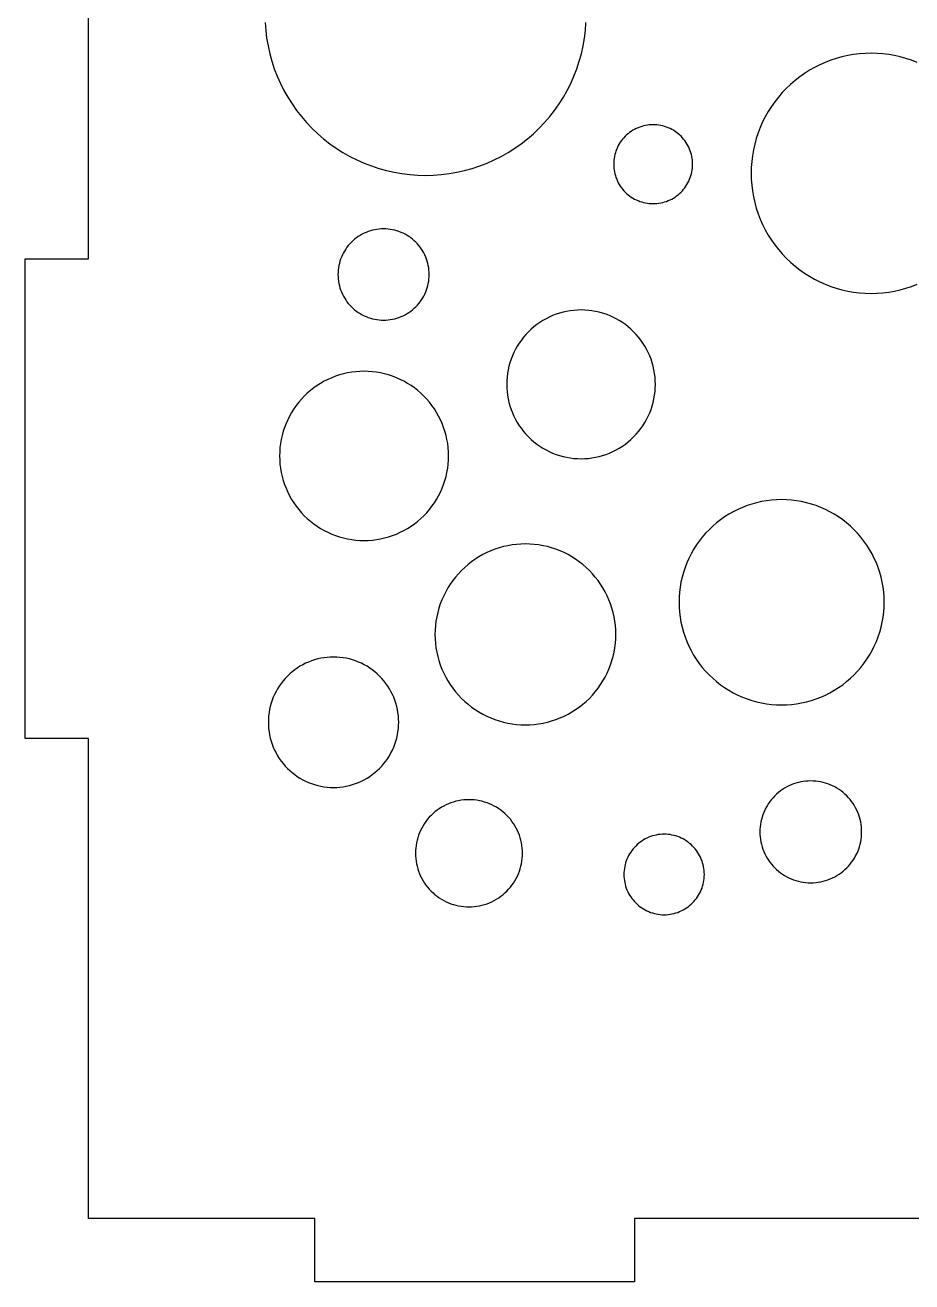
# Model space of a CAD drawing. Header units: millimetres. Extents: x 0 to 375, y -237 to 0.
# Drawn here: x 285 to 329.4, y -126.3 to -63.5 of the extents above; entities that cross this region are included whole.
import ezdxf

# ---------------------------------------------------------------- set-up
doc = ezdxf.new("R2010")
doc.units = ezdxf.units.MM
doc.layers.add('CUT', color=1, linetype='Continuous')

msp = doc.modelspace()

# ---------------------------------------------------------------- linework, layer by layer
at = {"layer": 'CUT'}
for points in [[(371.825, -51.175), (371.825, -75.175), (375, -75.175), (375, -99.175), (371.825, -99.175), (371.825, -123.175), (360.5, -123.175), (360.5, -126.35), (360.5, -126.35), (344.5, -126.35), (344.5, -123.175), (315.5, -123.175), (315.5, -126.35), (299.5, -126.35), (299.5, -123.175), (288.175, -123.175), (288.175, -99.175), (285, -99.175), (285, -75.175), (288.175, -75.175), (288.175, -51.175)], [(297.011, -63.361), (297.04, -63.755), (297.088, -64.146), (297.155, -64.535), (297.242, -64.92), (297.347, -65.3), (297.471, -65.675), (297.613, -66.043), (297.773, -66.404), (297.95, -66.756), (298.145, -67.099), (298.356, -67.433), (298.583, -67.755), (298.826, -68.066), (299.083, -68.365), (299.355, -68.651), (299.641, -68.923), (299.94, -69.181), (300.251, -69.423), (300.574, -69.651), (300.907, -69.862), (301.25, -70.056), (301.603, -70.234), (301.963, -70.393), (302.331, -70.535), (302.706, -70.659), (303.086, -70.765), (303.471, -70.851), (303.86, -70.918), (304.252, -70.967), (304.645, -70.996), (305.04, -71.005), (305.434, -70.996), (305.828, -70.967), (306.219, -70.918), (306.608, -70.851), (306.993, -70.765), (307.373, -70.659), (307.748, -70.535), (308.116, -70.393), (308.477, -70.234), (308.829, -70.056), (309.172, -69.862), (309.506, -69.651), (309.828, -69.423), (310.139, -69.181), (310.438, -68.923), (310.724, -68.651), (310.996, -68.365), (311.254, -68.066), (311.497, -67.755), (311.724, -67.433), (311.935, -67.099), (312.129, -66.756), (312.307, -66.404), (312.467, -66.043), (312.609, -65.675), (312.732, -65.3), (312.838, -64.92), (312.924, -64.535), (312.924, -64.535), (312.992, -64.146), (313.04, -63.755), (313.069, -63.361)], [(329.637, -65.354), (329.362, -65.248), (329.082, -65.156), (328.798, -65.077), (328.511, -65.012), (328.22, -64.962), (327.928, -64.926), (327.634, -64.904), (327.339, -64.897), (327.044, -64.904), (326.75, -64.926), (326.458, -64.962), (326.168, -65.012), (325.88, -65.077), (325.596, -65.156), (325.316, -65.248), (325.041, -65.354), (324.771, -65.474), (324.508, -65.606), (324.252, -65.751), (324.003, -65.909), (323.762, -66.079), (323.529, -66.26), (323.306, -66.453), (323.093, -66.656), (322.889, -66.869), (322.697, -67.093), (322.516, -67.325), (322.346, -67.566), (322.188, -67.815), (322.043, -68.071), (321.91, -68.335), (321.791, -68.604), (321.685, -68.879), (321.592, -69.159), (321.514, -69.443), (321.449, -69.731), (321.399, -70.021), (321.363, -70.314), (321.341, -70.608), (321.334, -70.902), (321.341, -71.197), (321.363, -71.491), (321.399, -71.784), (321.449, -72.074), (321.514, -72.362), (321.592, -72.646), (321.685, -72.926), (321.791, -73.201), (321.91, -73.47), (322.043, -73.733), (322.188, -73.99), (322.346, -74.239), (322.516, -74.48), (322.697, -74.712), (322.889, -74.935), (323.093, -75.149), (323.306, -75.352), (323.529, -75.545), (323.762, -75.726), (324.003, -75.896), (324.252, -76.053), (324.508, -76.199), (324.771, -76.331), (325.041, -76.451), (325.316, -76.557), (325.596, -76.649), (325.88, -76.728), (326.168, -76.792), (326.458, -76.843), (326.75, -76.879), (327.044, -76.901), (327.339, -76.908), (327.634, -76.901), (327.928, -76.879), (328.22, -76.843), (328.511, -76.792), (328.798, -76.728), (329.082, -76.649), (329.362, -76.557), (329.637, -76.451)]]:
    msp.add_lwpolyline(points, dxfattribs=at)
for points in [[(318.344, -70.926), (318.365, -70.832), (318.382, -70.736), (318.394, -70.64), (318.401, -70.543), (318.403, -70.447), (318.401, -70.35), (318.394, -70.253), (318.382, -70.157), (318.365, -70.061), (318.344, -69.967), (318.318, -69.873), (318.288, -69.781), (318.253, -69.691), (318.214, -69.602), (318.17, -69.516), (318.122, -69.431), (318.07, -69.35), (318.015, -69.27), (317.955, -69.194), (317.892, -69.121), (317.825, -69.05), (317.755, -68.983), (317.681, -68.92), (317.605, -68.861), (317.526, -68.805), (317.444, -68.753), (317.359, -68.705), (317.273, -68.662), (317.184, -68.622), (317.094, -68.587), (317.002, -68.557), (316.908, -68.531), (316.814, -68.51), (316.718, -68.493), (316.622, -68.481), (316.525, -68.474), (316.429, -68.472), (316.332, -68.474), (316.235, -68.481), (316.139, -68.493), (316.043, -68.51), (315.949, -68.531), (315.855, -68.557), (315.763, -68.587), (315.673, -68.622), (315.584, -68.662), (315.498, -68.705), (315.413, -68.753), (315.332, -68.805), (315.252, -68.861), (315.176, -68.92), (315.102, -68.983), (315.032, -69.05), (314.965, -69.121), (314.902, -69.194), (314.843, -69.27), (314.787, -69.35), (314.735, -69.431), (314.687, -69.516), (314.644, -69.602), (314.604, -69.691), (314.569, -69.781), (314.539, -69.873), (314.513, -69.967), (314.492, -70.061), (314.475, -70.157), (314.463, -70.253), (314.456, -70.35), (314.454, -70.447), (314.456, -70.543), (314.463, -70.64), (314.475, -70.736), (314.492, -70.832), (314.513, -70.926), (314.539, -71.02), (314.569, -71.112), (314.604, -71.202), (314.644, -71.291), (314.687, -71.377), (314.735, -71.462), (314.787, -71.544), (314.843, -71.623), (314.902, -71.699), (314.965, -71.773), (315.032, -71.843), (315.102, -71.91), (315.176, -71.973), (315.252, -72.033), (315.332, -72.088), (315.413, -72.14), (315.498, -72.188), (315.584, -72.232), (315.673, -72.271), (315.763, -72.306), (315.855, -72.336), (315.949, -72.362), (316.043, -72.383), (316.139, -72.4), (316.235, -72.412), (316.332, -72.419), (316.429, -72.421), (316.525, -72.419), (316.622, -72.412), (316.718, -72.4), (316.814, -72.383), (316.908, -72.362), (317.002, -72.336), (317.094, -72.306), (317.184, -72.271), (317.273, -72.232), (317.359, -72.188), (317.444, -72.14), (317.526, -72.088), (317.605, -72.033), (317.681, -71.973), (317.755, -71.91), (317.825, -71.843), (317.892, -71.773), (317.955, -71.699), (318.015, -71.623), (318.07, -71.544), (318.122, -71.462), (318.17, -71.377), (318.214, -71.291), (318.253, -71.202), (318.288, -71.112), (318.318, -71.02), (318.344, -70.926)], [(305.153, -76.519), (305.177, -76.409), (305.196, -76.299), (305.21, -76.188), (305.218, -76.076), (305.221, -75.964), (305.218, -75.852), (305.21, -75.74), (305.196, -75.629), (305.177, -75.519), (305.153, -75.41), (305.123, -75.302), (305.088, -75.195), (305.047, -75.091), (305.002, -74.988), (304.952, -74.888), (304.896, -74.791), (304.837, -74.696), (304.772, -74.605), (304.703, -74.516), (304.63, -74.432), (304.553, -74.351), (304.472, -74.273), (304.387, -74.2), (304.299, -74.131), (304.207, -74.067), (304.112, -74.007), (304.015, -73.952), (303.915, -73.901), (303.812, -73.856), (303.708, -73.816), (303.602, -73.78), (303.494, -73.751), (303.384, -73.726), (303.274, -73.707), (303.163, -73.693), (303.051, -73.685), (302.939, -73.682), (302.827, -73.685), (302.716, -73.693), (302.604, -73.707), (302.494, -73.726), (302.385, -73.751), (302.277, -73.78), (302.171, -73.816), (302.066, -73.856), (301.964, -73.901), (301.864, -73.952), (301.766, -74.007), (301.672, -74.067), (301.58, -74.131), (301.492, -74.2), (301.407, -74.273), (301.326, -74.351), (301.249, -74.432), (301.175, -74.516), (301.106, -74.605), (301.042, -74.696), (300.982, -74.791), (300.927, -74.888), (300.876, -74.988), (300.831, -75.091), (300.791, -75.195), (300.756, -75.302), (300.726, -75.41), (300.701, -75.519), (300.682, -75.629), (300.668, -75.74), (300.66, -75.852), (300.657, -75.964), (300.66, -76.076), (300.668, -76.188), (300.682, -76.299), (300.701, -76.409), (300.726, -76.519), (300.756, -76.626), (300.791, -76.733), (300.831, -76.837), (300.876, -76.94), (300.927, -77.04), (300.982, -77.137), (301.042, -77.232), (301.106, -77.323), (301.175, -77.412), (301.249, -77.496), (301.326, -77.578), (301.407, -77.655), (301.492, -77.728), (301.58, -77.797), (301.672, -77.861), (301.766, -77.921), (301.864, -77.976), (301.964, -78.027), (302.066, -78.072), (302.171, -78.113), (302.277, -78.148), (302.385, -78.178), (302.494, -78.202), (302.604, -78.221), (302.716, -78.235), (302.827, -78.243), (302.939, -78.246), (303.051, -78.243), (303.163, -78.235), (303.274, -78.221), (303.384, -78.202), (303.494, -78.178), (303.602, -78.148), (303.708, -78.113), (303.812, -78.072), (303.915, -78.027), (304.015, -77.976), (304.112, -77.921), (304.207, -77.861), (304.299, -77.797), (304.387, -77.728), (304.472, -77.655), (304.553, -77.578), (304.63, -77.496), (304.703, -77.412), (304.772, -77.323), (304.837, -77.232), (304.896, -77.137), (304.952, -77.04), (305.002, -76.94), (305.047, -76.837), (305.088, -76.733), (305.123, -76.626), (305.153, -76.519)], [(316.471, -82.185), (316.503, -82.005), (316.525, -81.824), (316.538, -81.642), (316.543, -81.459), (316.538, -81.276), (316.525, -81.094), (316.503, -80.913), (316.471, -80.733), (316.431, -80.555), (316.383, -80.379), (316.326, -80.206), (316.26, -80.035), (316.186, -79.868), (316.104, -79.705), (316.014, -79.547), (315.916, -79.392), (315.811, -79.243), (315.699, -79.099), (315.579, -78.961), (315.453, -78.829), (315.321, -78.703), (315.183, -78.583), (315.039, -78.471), (314.89, -78.366), (314.735, -78.268), (314.577, -78.178), (314.413, -78.096), (314.246, -78.022), (314.076, -77.956), (313.903, -77.899), (313.727, -77.85), (313.549, -77.81), (313.369, -77.779), (313.188, -77.757), (313.005, -77.743), (312.823, -77.739), (312.64, -77.743), (312.458, -77.757), (312.277, -77.779), (312.097, -77.81), (311.919, -77.85), (311.743, -77.899), (311.57, -77.956), (311.399, -78.022), (311.232, -78.096), (311.069, -78.178), (310.91, -78.268), (310.756, -78.366), (310.607, -78.471), (310.463, -78.583), (310.325, -78.703), (310.192, -78.829), (310.066, -78.961), (309.947, -79.099), (309.835, -79.243), (309.73, -79.392), (309.632, -79.547), (309.542, -79.705), (309.46, -79.868), (309.386, -80.035), (309.32, -80.206), (309.263, -80.379), (309.214, -80.555), (309.174, -80.733), (309.143, -80.913), (309.121, -81.094), (309.107, -81.276), (309.103, -81.459), (309.107, -81.642), (309.121, -81.824), (309.143, -82.005), (309.174, -82.185), (309.214, -82.363), (309.263, -82.539), (309.32, -82.712), (309.386, -82.883), (309.46, -83.05), (309.542, -83.213), (309.632, -83.372), (309.73, -83.526), (309.835, -83.675), (309.947, -83.819), (310.066, -83.957), (310.192, -84.09), (310.325, -84.215), (310.463, -84.335), (310.607, -84.447), (310.756, -84.552), (310.91, -84.65), (311.069, -84.74), (311.232, -84.822), (311.399, -84.896), (311.57, -84.962), (311.743, -85.019), (311.919, -85.068), (312.097, -85.108), (312.277, -85.139), (312.458, -85.161), (312.64, -85.175), (312.823, -85.179), (313.005, -85.175), (313.188, -85.161), (313.369, -85.139), (313.549, -85.108), (313.727, -85.068), (313.903, -85.019), (314.076, -84.962), (314.246, -84.896), (314.413, -84.822), (314.577, -84.74), (314.735, -84.65), (314.89, -84.552), (315.039, -84.447), (315.183, -84.335), (315.321, -84.215), (315.453, -84.09), (315.579, -83.957), (315.699, -83.819), (315.811, -83.675), (315.916, -83.526), (316.014, -83.372), (316.104, -83.213), (316.186, -83.05), (316.26, -82.883), (316.326, -82.712), (316.383, -82.539), (316.431, -82.363), (316.471, -82.185)], [(306.067, -86.064), (306.112, -85.862), (306.148, -85.657), (306.173, -85.451), (306.188, -85.244), (306.194, -85.036), (306.188, -84.829), (306.173, -84.622), (306.148, -84.416), (306.112, -84.211), (306.067, -84.009), (306.011, -83.808), (305.946, -83.611), (305.872, -83.418), (305.787, -83.228), (305.694, -83.042), (305.592, -82.862), (305.481, -82.686), (305.361, -82.517), (305.233, -82.353), (305.098, -82.196), (304.955, -82.045), (304.804, -81.902), (304.647, -81.767), (304.483, -81.639), (304.314, -81.519), (304.138, -81.408), (303.958, -81.306), (303.772, -81.213), (303.582, -81.128), (303.389, -81.054), (303.191, -80.989), (302.991, -80.933), (302.789, -80.888), (302.584, -80.852), (302.378, -80.827), (302.171, -80.811), (301.964, -80.806), (301.756, -80.811), (301.549, -80.827), (301.343, -80.852), (301.138, -80.888), (300.936, -80.933), (300.736, -80.989), (300.539, -81.054), (300.345, -81.128), (300.155, -81.213), (299.97, -81.306), (299.789, -81.408), (299.614, -81.519), (299.444, -81.639), (299.28, -81.767), (299.123, -81.902), (298.973, -82.045), (298.829, -82.196), (298.694, -82.353), (298.566, -82.517), (298.447, -82.686), (298.335, -82.862), (298.233, -83.042), (298.14, -83.228), (298.056, -83.418), (297.981, -83.611), (297.916, -83.808), (297.86, -84.009), (297.815, -84.211), (297.779, -84.416), (297.754, -84.622), (297.739, -84.829), (297.734, -85.036), (297.739, -85.244), (297.754, -85.451), (297.779, -85.657), (297.815, -85.862), (297.86, -86.064), (297.916, -86.264), (297.981, -86.461), (298.056, -86.655), (298.14, -86.845), (298.233, -87.03), (298.335, -87.211), (298.447, -87.386), (298.566, -87.556), (298.694, -87.72), (298.829, -87.877), (298.973, -88.027), (299.123, -88.171), (299.28, -88.306), (299.444, -88.434), (299.614, -88.553), (299.789, -88.664), (299.97, -88.767), (300.155, -88.86), (300.345, -88.944), (300.539, -89.019), (300.736, -89.084), (300.936, -89.14), (301.138, -89.185), (301.343, -89.22), (301.549, -89.246), (301.756, -89.261), (301.964, -89.266), (302.171, -89.261), (302.378, -89.246), (302.584, -89.22), (302.789, -89.185), (302.991, -89.14), (303.191, -89.084), (303.389, -89.019), (303.582, -88.944), (303.772, -88.86), (303.958, -88.767), (304.138, -88.664), (304.314, -88.553), (304.483, -88.434), (304.647, -88.306), (304.804, -88.171), (304.955, -88.027), (305.098, -87.877), (305.233, -87.72), (305.361, -87.556), (305.481, -87.386), (305.592, -87.211), (305.694, -87.03), (305.787, -86.845), (305.872, -86.655), (305.946, -86.461), (306.011, -86.264), (306.067, -86.064)], [(327.836, -93.604), (327.892, -93.358), (327.935, -93.11), (327.966, -92.86), (327.984, -92.609), (327.99, -92.357), (327.984, -92.105), (327.966, -91.854), (327.935, -91.603), (327.892, -91.355), (327.836, -91.109), (327.769, -90.867), (327.69, -90.627), (327.6, -90.392), (327.497, -90.162), (327.384, -89.937), (327.26, -89.718), (327.125, -89.505), (326.98, -89.299), (326.825, -89.1), (326.66, -88.909), (326.487, -88.727), (326.304, -88.553), (326.113, -88.389), (325.915, -88.234), (325.709, -88.089), (325.496, -87.954), (325.277, -87.83), (325.052, -87.716), (324.821, -87.614), (324.586, -87.523), (324.347, -87.444), (324.104, -87.377), (323.858, -87.322), (323.61, -87.279), (323.36, -87.248), (323.109, -87.23), (322.857, -87.223), (322.605, -87.23), (322.354, -87.248), (322.104, -87.279), (321.856, -87.322), (321.61, -87.377), (321.367, -87.444), (321.128, -87.523), (320.893, -87.614), (320.662, -87.716), (320.437, -87.83), (320.218, -87.954), (320.005, -88.089), (319.799, -88.234), (319.6, -88.389), (319.41, -88.553), (319.227, -88.727), (319.053, -88.909), (318.889, -89.1), (318.734, -89.299), (318.589, -89.505), (318.454, -89.718), (318.33, -89.937), (318.217, -90.162), (318.114, -90.392), (318.024, -90.627), (317.945, -90.867), (317.878, -91.109), (317.822, -91.355), (317.779, -91.603), (317.748, -91.854), (317.73, -92.105), (317.724, -92.357), (317.73, -92.609), (317.748, -92.86), (317.779, -93.11), (317.822, -93.358), (317.878, -93.604), (317.945, -93.847), (318.024, -94.086), (318.114, -94.321), (318.217, -94.551), (318.33, -94.776), (318.454, -94.996), (318.589, -95.209), (318.734, -95.415), (318.889, -95.613), (319.053, -95.804), (319.227, -95.986), (319.41, -96.16), (319.6, -96.325), (319.799, -96.48), (320.005, -96.625), (320.218, -96.76), (320.437, -96.884), (320.662, -96.997), (320.893, -97.099), (321.128, -97.19), (321.367, -97.269), (321.61, -97.336), (321.856, -97.391), (322.104, -97.434), (322.354, -97.465), (322.605, -97.484), (322.857, -97.49), (323.109, -97.484), (323.36, -97.465), (323.61, -97.434), (323.858, -97.391), (324.104, -97.336), (324.347, -97.269), (324.586, -97.19), (324.821, -97.099), (325.052, -96.997), (325.277, -96.884), (325.496, -96.76), (325.709, -96.625), (325.915, -96.48), (326.113, -96.325), (326.304, -96.16), (326.487, -95.986), (326.66, -95.804), (326.825, -95.613), (326.98, -95.415), (327.125, -95.209), (327.26, -94.996), (327.384, -94.776), (327.497, -94.551), (327.6, -94.321), (327.69, -94.086), (327.769, -93.847), (327.836, -93.604)], [(314.425, -95.065), (314.474, -94.848), (314.512, -94.63), (314.539, -94.409), (314.555, -94.188), (314.561, -93.966), (314.555, -93.744), (314.539, -93.522), (314.512, -93.302), (314.474, -93.083), (314.425, -92.867), (314.366, -92.653), (314.296, -92.442), (314.216, -92.235), (314.126, -92.032), (314.026, -91.833), (313.917, -91.64), (313.798, -91.452), (313.67, -91.271), (313.534, -91.096), (313.389, -90.928), (313.236, -90.767), (313.075, -90.614), (312.907, -90.469), (312.731, -90.332), (312.55, -90.204), (312.362, -90.085), (312.169, -89.976), (311.971, -89.876), (311.768, -89.786), (311.561, -89.706), (311.35, -89.637), (311.136, -89.577), (310.919, -89.529), (310.7, -89.491), (310.48, -89.464), (310.258, -89.447), (310.037, -89.442), (309.815, -89.447), (309.593, -89.464), (309.373, -89.491), (309.154, -89.529), (308.937, -89.577), (308.723, -89.637), (308.512, -89.706), (308.305, -89.786), (308.102, -89.876), (307.904, -89.976), (307.711, -90.085), (307.523, -90.204), (307.342, -90.332), (307.166, -90.469), (306.998, -90.614), (306.837, -90.767), (306.684, -90.928), (306.539, -91.096), (306.403, -91.271), (306.275, -91.452), (306.156, -91.64), (306.047, -91.833), (305.947, -92.032), (305.857, -92.235), (305.777, -92.442), (305.707, -92.653), (305.648, -92.867), (305.599, -93.083), (305.561, -93.302), (305.534, -93.522), (305.518, -93.744), (305.512, -93.966), (305.518, -94.188), (305.534, -94.409), (305.561, -94.63), (305.599, -94.848), (305.648, -95.065), (305.707, -95.279), (305.777, -95.49), (305.857, -95.697), (305.947, -95.9), (306.047, -96.098), (306.156, -96.292), (306.275, -96.479), (306.403, -96.661), (306.539, -96.836), (306.684, -97.004), (306.837, -97.165), (306.998, -97.318), (307.166, -97.463), (307.342, -97.6), (307.523, -97.727), (307.711, -97.846), (307.904, -97.956), (308.102, -98.056), (308.305, -98.146), (308.512, -98.225), (308.723, -98.295), (308.937, -98.354), (309.154, -98.403), (309.373, -98.441), (309.593, -98.468), (309.815, -98.484), (310.037, -98.49), (310.258, -98.484), (310.48, -98.468), (310.7, -98.441), (310.919, -98.403), (311.136, -98.354), (311.35, -98.295), (311.561, -98.225), (311.768, -98.146), (311.971, -98.056), (312.169, -97.956), (312.362, -97.846), (312.55, -97.727), (312.731, -97.6), (312.907, -97.463), (313.075, -97.318), (313.236, -97.165), (313.389, -97.004), (313.534, -96.836), (313.67, -96.661), (313.798, -96.479), (313.917, -96.292), (314.026, -96.098), (314.126, -95.9), (314.216, -95.697), (314.296, -95.49), (314.366, -95.279), (314.425, -95.065)], [(303.632, -98.995), (303.659, -98.838), (303.679, -98.679), (303.691, -98.519), (303.695, -98.359), (303.691, -98.199), (303.679, -98.039), (303.659, -97.88), (303.632, -97.723), (303.597, -97.566), (303.554, -97.412), (303.504, -97.26), (303.446, -97.111), (303.382, -96.964), (303.31, -96.821), (303.231, -96.682), (303.145, -96.547), (303.053, -96.416), (302.954, -96.29), (302.85, -96.169), (302.739, -96.053), (302.624, -95.942), (302.502, -95.838), (302.376, -95.739), (302.245, -95.647), (302.11, -95.561), (301.971, -95.482), (301.828, -95.411), (301.681, -95.346), (301.532, -95.288), (301.38, -95.238), (301.226, -95.195), (301.069, -95.16), (300.912, -95.133), (300.753, -95.113), (300.593, -95.101), (300.433, -95.097), (300.273, -95.101), (300.113, -95.113), (299.955, -95.133), (299.797, -95.16), (299.641, -95.195), (299.486, -95.238), (299.334, -95.288), (299.185, -95.346), (299.039, -95.411), (298.896, -95.482), (298.756, -95.561), (298.621, -95.647), (298.49, -95.739), (298.364, -95.838), (298.243, -95.942), (298.127, -96.053), (298.016, -96.169), (297.912, -96.29), (297.813, -96.416), (297.721, -96.547), (297.636, -96.682), (297.557, -96.821), (297.485, -96.964), (297.42, -97.111), (297.362, -97.26), (297.312, -97.412), (297.269, -97.566), (297.234, -97.723), (297.207, -97.88), (297.187, -98.039), (297.176, -98.199), (297.172, -98.359), (297.176, -98.519), (297.187, -98.679), (297.207, -98.838), (297.234, -98.995), (297.269, -99.151), (297.312, -99.306), (297.362, -99.458), (297.42, -99.607), (297.485, -99.753), (297.557, -99.896), (297.636, -100.036), (297.721, -100.171), (297.813, -100.302), (297.912, -100.428), (298.016, -100.549), (298.127, -100.665), (298.243, -100.776), (298.364, -100.88), (298.49, -100.979), (298.621, -101.071), (298.756, -101.157), (298.896, -101.235), (299.039, -101.307), (299.185, -101.372), (299.334, -101.43), (299.486, -101.48), (299.641, -101.523), (299.797, -101.558), (299.955, -101.585), (300.113, -101.605), (300.273, -101.617), (300.433, -101.621), (300.593, -101.617), (300.753, -101.605), (300.912, -101.585), (301.069, -101.558), (301.226, -101.523), (301.38, -101.48), (301.532, -101.43), (301.681, -101.372), (301.828, -101.307), (301.971, -101.235), (302.11, -101.157), (302.245, -101.071), (302.376, -100.979), (302.502, -100.88), (302.624, -100.776), (302.739, -100.665), (302.85, -100.549), (302.954, -100.428), (303.053, -100.302), (303.145, -100.171), (303.231, -100.036), (303.31, -99.896), (303.382, -99.753), (303.446, -99.607), (303.504, -99.458), (303.554, -99.306), (303.597, -99.151), (303.632, -98.995)], [(326.815, -104.341), (326.836, -104.218), (326.852, -104.094), (326.861, -103.969), (326.864, -103.844), (326.861, -103.719), (326.852, -103.594), (326.836, -103.47), (326.815, -103.347), (326.788, -103.225), (326.754, -103.105), (326.715, -102.986), (326.67, -102.869), (326.619, -102.755), (326.563, -102.643), (326.502, -102.534), (326.435, -102.429), (326.363, -102.326), (326.286, -102.228), (326.204, -102.133), (326.118, -102.043), (326.027, -101.956), (325.933, -101.875), (325.834, -101.798), (325.732, -101.726), (325.626, -101.659), (325.517, -101.597), (325.406, -101.541), (325.291, -101.49), (325.175, -101.445), (325.056, -101.406), (324.935, -101.373), (324.813, -101.345), (324.69, -101.324), (324.566, -101.309), (324.441, -101.299), (324.316, -101.296), (324.191, -101.299), (324.067, -101.309), (323.942, -101.324), (323.819, -101.345), (323.697, -101.373), (323.577, -101.406), (323.458, -101.445), (323.341, -101.49), (323.227, -101.541), (323.115, -101.597), (323.006, -101.659), (322.901, -101.726), (322.799, -101.798), (322.7, -101.875), (322.605, -101.956), (322.515, -102.043), (322.429, -102.133), (322.347, -102.228), (322.27, -102.326), (322.198, -102.429), (322.131, -102.534), (322.069, -102.643), (322.013, -102.755), (321.962, -102.869), (321.917, -102.986), (321.878, -103.105), (321.845, -103.225), (321.818, -103.347), (321.796, -103.47), (321.781, -103.594), (321.772, -103.719), (321.769, -103.844), (321.772, -103.969), (321.781, -104.094), (321.796, -104.218), (321.818, -104.341), (321.845, -104.463), (321.878, -104.584), (321.917, -104.702), (321.962, -104.819), (322.013, -104.933), (322.069, -105.045), (322.131, -105.154), (322.198, -105.26), (322.27, -105.362), (322.347, -105.46), (322.429, -105.555), (322.515, -105.646), (322.605, -105.732), (322.7, -105.814), (322.799, -105.89), (322.901, -105.962), (323.006, -106.029), (323.115, -106.091), (323.227, -106.147), (323.341, -106.198), (323.458, -106.243), (323.577, -106.282), (323.697, -106.315), (323.819, -106.343), (323.942, -106.364), (324.067, -106.38), (324.191, -106.389), (324.316, -106.392), (324.441, -106.389), (324.566, -106.38), (324.69, -106.364), (324.813, -106.343), (324.935, -106.315), (325.056, -106.282), (325.175, -106.243), (325.291, -106.198), (325.406, -106.147), (325.517, -106.091), (325.626, -106.029), (325.732, -105.962), (325.834, -105.89), (325.933, -105.814), (326.027, -105.732), (326.118, -105.646), (326.204, -105.555), (326.286, -105.46), (326.363, -105.362), (326.435, -105.26), (326.502, -105.154), (326.563, -105.045), (326.619, -104.933), (326.67, -104.819), (326.715, -104.702), (326.754, -104.584), (326.788, -104.463), (326.815, -104.341)], [(309.841, -105.436), (309.863, -105.307), (309.879, -105.176), (309.889, -105.045), (309.892, -104.914), (309.889, -104.782), (309.879, -104.651), (309.863, -104.521), (309.841, -104.391), (309.812, -104.263), (309.777, -104.136), (309.735, -104.011), (309.688, -103.888), (309.635, -103.768), (309.576, -103.651), (309.511, -103.536), (309.44, -103.425), (309.365, -103.317), (309.284, -103.214), (309.198, -103.114), (309.107, -103.019), (309.012, -102.928), (308.912, -102.842), (308.809, -102.761), (308.701, -102.686), (308.59, -102.615), (308.476, -102.55), (308.358, -102.491), (308.238, -102.438), (308.115, -102.391), (307.99, -102.349), (307.863, -102.314), (307.735, -102.285), (307.606, -102.263), (307.475, -102.247), (307.344, -102.237), (307.212, -102.234), (307.081, -102.237), (306.95, -102.247), (306.819, -102.263), (306.69, -102.285), (306.561, -102.314), (306.434, -102.349), (306.31, -102.391), (306.187, -102.438), (306.067, -102.491), (305.949, -102.55), (305.835, -102.615), (305.724, -102.686), (305.616, -102.761), (305.512, -102.842), (305.413, -102.928), (305.318, -103.019), (305.227, -103.114), (305.141, -103.214), (305.06, -103.317), (304.984, -103.425), (304.914, -103.536), (304.849, -103.651), (304.79, -103.768), (304.737, -103.888), (304.689, -104.011), (304.648, -104.136), (304.613, -104.263), (304.584, -104.391), (304.562, -104.521), (304.546, -104.651), (304.536, -104.782), (304.533, -104.914), (304.536, -105.045), (304.546, -105.176), (304.562, -105.307), (304.584, -105.436), (304.613, -105.565), (304.648, -105.692), (304.689, -105.816), (304.737, -105.939), (304.79, -106.059), (304.849, -106.177), (304.914, -106.291), (304.984, -106.402), (305.06, -106.51), (305.141, -106.614), (305.227, -106.713), (305.318, -106.809), (305.413, -106.899), (305.512, -106.985), (305.616, -107.066), (305.724, -107.142), (305.835, -107.212), (305.949, -107.277), (306.067, -107.336), (306.187, -107.389), (306.31, -107.437), (306.434, -107.478), (306.561, -107.513), (306.69, -107.542), (306.819, -107.564), (306.95, -107.581), (307.081, -107.59), (307.212, -107.593), (307.344, -107.59), (307.475, -107.581), (307.606, -107.564), (307.735, -107.542), (307.863, -107.513), (307.99, -107.478), (308.115, -107.437), (308.238, -107.389), (308.358, -107.336), (308.476, -107.277), (308.59, -107.212), (308.701, -107.142), (308.809, -107.066), (308.912, -106.985), (309.012, -106.899), (309.107, -106.809), (309.198, -106.713), (309.284, -106.614), (309.365, -106.51), (309.44, -106.402), (309.511, -106.291), (309.576, -106.177), (309.635, -106.059), (309.688, -105.939), (309.735, -105.816), (309.777, -105.692), (309.812, -105.565), (309.841, -105.436)], [(318.954, -106.366), (318.971, -106.269), (318.983, -106.171), (318.99, -106.072), (318.993, -105.973), (318.99, -105.874), (318.983, -105.776), (318.971, -105.678), (318.954, -105.58), (318.932, -105.484), (318.906, -105.389), (318.875, -105.295), (318.839, -105.203), (318.799, -105.112), (318.755, -105.024), (318.706, -104.938), (318.653, -104.855), (318.596, -104.774), (318.536, -104.696), (318.471, -104.621), (318.403, -104.55), (318.331, -104.481), (318.256, -104.417), (318.179, -104.356), (318.098, -104.299), (318.014, -104.246), (317.928, -104.198), (317.84, -104.153), (317.75, -104.113), (317.658, -104.078), (317.564, -104.047), (317.468, -104.02), (317.372, -103.999), (317.275, -103.982), (317.177, -103.97), (317.078, -103.962), (316.979, -103.96), (316.88, -103.962), (316.782, -103.97), (316.684, -103.982), (316.587, -103.999), (316.49, -104.02), (316.395, -104.047), (316.301, -104.078), (316.209, -104.113), (316.119, -104.153), (316.03, -104.198), (315.944, -104.246), (315.861, -104.299), (315.78, -104.356), (315.702, -104.417), (315.627, -104.481), (315.556, -104.55), (315.488, -104.621), (315.423, -104.696), (315.362, -104.774), (315.305, -104.855), (315.252, -104.938), (315.204, -105.024), (315.159, -105.112), (315.119, -105.203), (315.084, -105.295), (315.053, -105.389), (315.026, -105.484), (315.005, -105.58), (314.988, -105.678), (314.976, -105.776), (314.968, -105.874), (314.966, -105.973), (314.968, -106.072), (314.976, -106.171), (314.988, -106.269), (315.005, -106.366), (315.026, -106.462), (315.053, -106.558), (315.084, -106.651), (315.119, -106.744), (315.159, -106.834), (315.204, -106.922), (315.252, -107.008), (315.305, -107.092), (315.362, -107.172), (315.423, -107.25), (315.488, -107.325), (315.556, -107.397), (315.627, -107.465), (315.702, -107.529), (315.78, -107.59), (315.861, -107.647), (315.944, -107.7), (316.03, -107.749), (316.119, -107.793), (316.209, -107.833), (316.301, -107.869), (316.395, -107.9), (316.49, -107.926), (316.587, -107.948), (316.684, -107.965), (316.782, -107.977), (316.88, -107.984), (316.979, -107.986), (317.078, -107.984), (317.177, -107.977), (317.275, -107.965), (317.372, -107.948), (317.468, -107.926), (317.564, -107.9), (317.658, -107.869), (317.75, -107.833), (317.84, -107.793), (317.928, -107.749), (318.014, -107.7), (318.098, -107.647), (318.179, -107.59), (318.256, -107.529), (318.331, -107.465), (318.403, -107.397), (318.471, -107.325), (318.536, -107.25), (318.596, -107.172), (318.653, -107.092), (318.706, -107.008), (318.755, -106.922), (318.799, -106.834), (318.839, -106.744), (318.875, -106.651), (318.906, -106.558), (318.932, -106.462), (318.954, -106.366)]]:
    msp.add_lwpolyline(points, close=True, dxfattribs=at)

doc.saveas('drawing.dxf')
